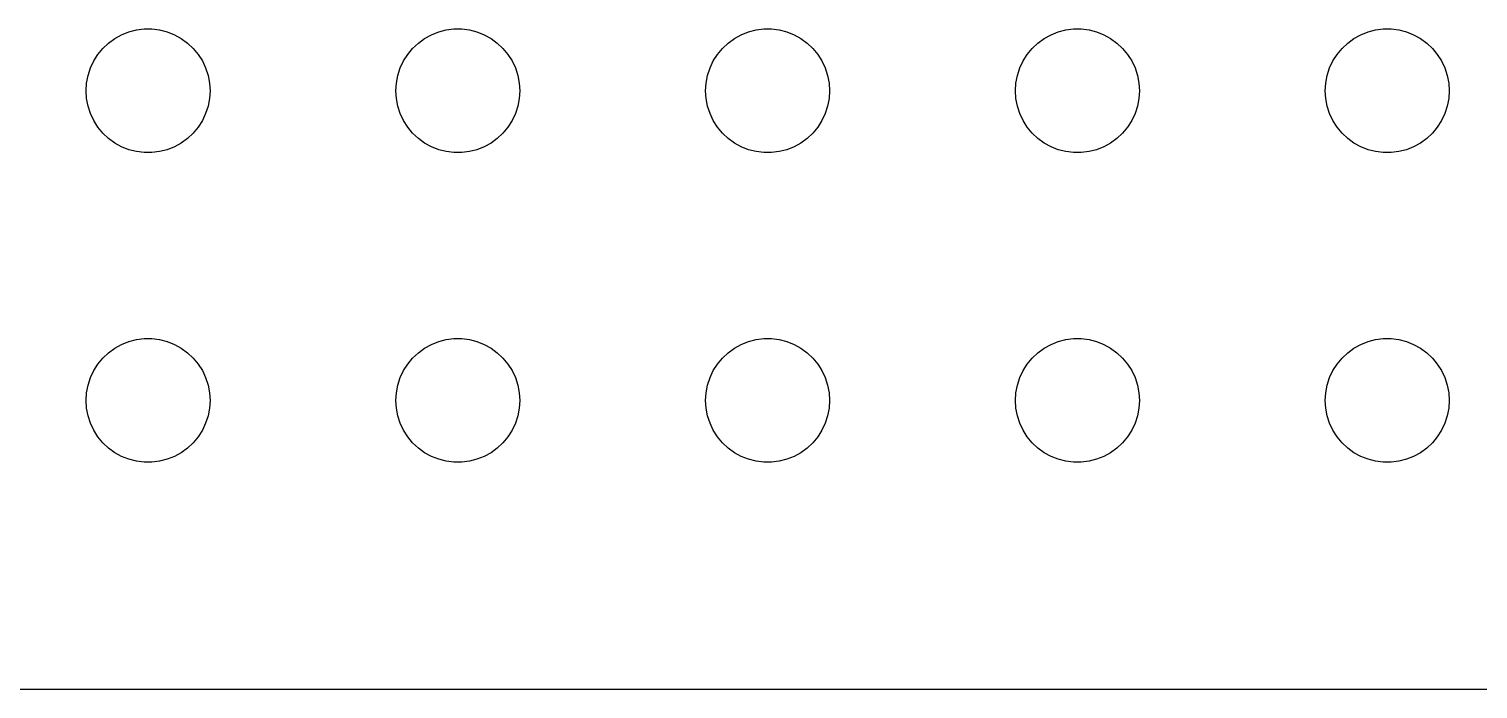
# Model space of a CAD drawing. Header units: metres. Extents: x -134 to 134, y -22 to 22.
# Drawn here: x 64.62 to 99.7, y -21.99 to -6 of the extents above; entities that cross this region are included whole.
import ezdxf

# ---------------------------------------------------------------- set-up
doc = ezdxf.new("R2010")
doc.units = ezdxf.units.M

msp = doc.modelspace()

# ---------------------------------------------------------------- linework, layer by layer
for p, q in [((66.5439, -6.34422), (66.6963, -6.23351)), ((66.6963, -6.23351), (66.8613, -6.14275)), ((66.8613, -6.14275), (67.0365, -6.07341)), ((67.0365, -6.07341), (67.2189, -6.02657)), ((67.2189, -6.02657), (67.4058, -6.00294)), ((67.4058, -6.00294), (67.5942, -6.00294)), ((67.5942, -6.00294), (67.7811, -6.02657)), ((67.7811, -6.02657), (67.9635, -6.07341)), ((67.9635, -6.07341), (68.1387, -6.14275)), ((68.1387, -6.14275), (68.3037, -6.23351)), ((68.3037, -6.23351), (68.4561, -6.34422)), ((74.0439, -6.34422), (74.1963, -6.23351)), ((74.1963, -6.23351), (74.3613, -6.14275)), ((74.3613, -6.14275), (74.5365, -6.07341)), ((74.5365, -6.07341), (74.7189, -6.02657)), ((74.7189, -6.02657), (74.9058, -6.00294)), ((74.9058, -6.00294), (75.0942, -6.00294)), ((75.0942, -6.00294), (75.2811, -6.02657)), ((75.2811, -6.02657), (75.4635, -6.07341)), ((75.4635, -6.07341), (75.6387, -6.14275)), ((75.6387, -6.14275), (75.8037, -6.23351)), ((75.8037, -6.23351), (75.9561, -6.34422)), ((81.5439, -6.34422), (81.6963, -6.23351)), ((81.6963, -6.23351), (81.8613, -6.14275)), ((81.8613, -6.14275), (82.0365, -6.07341)), ((82.0365, -6.07341), (82.2189, -6.02657)), ((82.2189, -6.02657), (82.4058, -6.00294)), ((82.4058, -6.00294), (82.5942, -6.00294)), ((82.5942, -6.00294), (82.7811, -6.02657)), ((82.7811, -6.02657), (82.9635, -6.07341)), ((82.9635, -6.07341), (83.1387, -6.14275)), ((83.1387, -6.14275), (83.3037, -6.23351)), ((83.3037, -6.23351), (83.4561, -6.34422)), ((89.0439, -6.34422), (89.1963, -6.23351)), ((89.1963, -6.23351), (89.3613, -6.14275)), ((89.3613, -6.14275), (89.5365, -6.07341)), ((89.5365, -6.07341), (89.7189, -6.02657)), ((89.7189, -6.02657), (89.9058, -6.00294)), ((89.9058, -6.00294), (90.0942, -6.00294)), ((90.0942, -6.00294), (90.2811, -6.02657)), ((90.2811, -6.02657), (90.4635, -6.07341)), ((90.4635, -6.07341), (90.6387, -6.14275)), ((90.6387, -6.14275), (90.8037, -6.23351)), ((90.8037, -6.23351), (90.9561, -6.34422)), ((96.5439, -6.34422), (96.6963, -6.23351)), ((96.6963, -6.23351), (96.8613, -6.14275)), ((96.8613, -6.14275), (97.0365, -6.07341)), ((97.0365, -6.07341), (97.2189, -6.02657)), ((97.2189, -6.02657), (97.4058, -6.00294)), ((97.4058, -6.00294), (97.5942, -6.00294)), ((97.5942, -6.00294), (97.7811, -6.02657)), ((97.7811, -6.02657), (97.9635, -6.07341)), ((97.9635, -6.07341), (98.1387, -6.14275)), ((98.1387, -6.14275), (98.3037, -6.23351)), ((98.3037, -6.23351), (98.4561, -6.34422)), ((66.1855, -6.77736), (66.2865, -6.61832)), ((66.2865, -6.61832), (66.4065, -6.47318)), ((66.4065, -6.47318), (66.5439, -6.34422)), ((68.4561, -6.34422), (68.5934, -6.47318)), ((68.5934, -6.47318), (68.7135, -6.61832)), ((68.7135, -6.61832), (68.8145, -6.77736)), ((73.6855, -6.77736), (73.7865, -6.61832)), ((73.7865, -6.61832), (73.9065, -6.47318)), ((73.9065, -6.47318), (74.0439, -6.34422)), ((75.9561, -6.34422), (76.0934, -6.47318)), ((76.0934, -6.47318), (76.2135, -6.61832)), ((76.2135, -6.61832), (76.3145, -6.77736)), ((81.1855, -6.77736), (81.2865, -6.61832)), ((81.2865, -6.61832), (81.4065, -6.47318)), ((81.4065, -6.47318), (81.5439, -6.34422)), ((83.4561, -6.34422), (83.5934, -6.47318)), ((83.5934, -6.47318), (83.7135, -6.61832)), ((83.7135, -6.61832), (83.8145, -6.77736)), ((88.6855, -6.77736), (88.7865, -6.61832)), ((88.7865, -6.61832), (88.9065, -6.47318)), ((88.9065, -6.47318), (89.0439, -6.34422)), ((90.9561, -6.34422), (91.0934, -6.47318)), ((91.0934, -6.47318), (91.2135, -6.61832)), ((91.2135, -6.61832), (91.3145, -6.77736)), ((96.1855, -6.77736), (96.2865, -6.61832)), ((96.2865, -6.61832), (96.4065, -6.47318)), ((96.4065, -6.47318), (96.5439, -6.34422)), ((98.4561, -6.34422), (98.5934, -6.47318)), ((98.5934, -6.47318), (98.7135, -6.61832)), ((98.7135, -6.61832), (98.8145, -6.77736)), ((66.0471, -7.12695), (66.1053, -6.9478)), ((66.1053, -6.9478), (66.1855, -6.77736)), ((68.8145, -6.77736), (68.8947, -6.9478)), ((68.8947, -6.9478), (68.9529, -7.12695)), ((73.5471, -7.12695), (73.6053, -6.9478)), ((73.6053, -6.9478), (73.6855, -6.77736)), ((76.3145, -6.77736), (76.3947, -6.9478)), ((76.3947, -6.9478), (76.4529, -7.12695)), ((81.0471, -7.12695), (81.1053, -6.9478)), ((81.1053, -6.9478), (81.1855, -6.77736)), ((83.8145, -6.77736), (83.8947, -6.9478)), ((83.8947, -6.9478), (83.9529, -7.12695)), ((88.5471, -7.12695), (88.6053, -6.9478)), ((88.6053, -6.9478), (88.6855, -6.77736)), ((91.3145, -6.77736), (91.3947, -6.9478)), ((91.3947, -6.9478), (91.4529, -7.12695)), ((96.0471, -7.12695), (96.1053, -6.9478)), ((96.1053, -6.9478), (96.1855, -6.77736)), ((98.8145, -6.77736), (98.8947, -6.9478)), ((98.8947, -6.9478), (98.9529, -7.12695)), ((66, -7.5), (66.0118, -7.312)), ((66.0118, -7.312), (66.0471, -7.12695)), ((68.9529, -7.12695), (68.9882, -7.312)), ((68.9882, -7.312), (69, -7.5)), ((73.5, -7.5), (73.5118, -7.312)), ((73.5118, -7.312), (73.5471, -7.12695)), ((76.4529, -7.12695), (76.4882, -7.312)), ((76.4882, -7.312), (76.5, -7.5)), ((81, -7.5), (81.0118, -7.312)), ((81.0118, -7.312), (81.0471, -7.12695)), ((83.9529, -7.12695), (83.9882, -7.312)), ((83.9882, -7.312), (84, -7.5)), ((88.5, -7.5), (88.5118, -7.312)), ((88.5118, -7.312), (88.5471, -7.12695)), ((91.4529, -7.12695), (91.4882, -7.312)), ((91.4882, -7.312), (91.5, -7.5)), ((96, -7.5), (96.0118, -7.312)), ((96.0118, -7.312), (96.0471, -7.12695)), ((98.9529, -7.12695), (98.9882, -7.312)), ((98.9882, -7.312), (99, -7.5)), ((66.0118, -7.68799), (66, -7.5)), ((66.0471, -7.87303), (66.0118, -7.68799)), ((68.9882, -7.68799), (68.9529, -7.87303)), ((69, -7.5), (68.9882, -7.68799)), ((73.5118, -7.68799), (73.5, -7.5)), ((73.5471, -7.87303), (73.5118, -7.68799)), ((76.4882, -7.68799), (76.4529, -7.87303)), ((76.5, -7.5), (76.4882, -7.68799)), ((81.0118, -7.68799), (81, -7.5)), ((81.0471, -7.87303), (81.0118, -7.68799)), ((83.9882, -7.68799), (83.9529, -7.87303)), ((84, -7.5), (83.9882, -7.68799)), ((88.5118, -7.68799), (88.5, -7.5)), ((88.5471, -7.87303), (88.5118, -7.68799)), ((91.4882, -7.68799), (91.4529, -7.87303)), ((91.5, -7.5), (91.4882, -7.68799)), ((96.0118, -7.68799), (96, -7.5)), ((96.0471, -7.87303), (96.0118, -7.68799)), ((98.9882, -7.68799), (98.9529, -7.87303)), ((99, -7.5), (98.9882, -7.68799)), ((66.1053, -8.05219), (66.0471, -7.87303)), ((66.1855, -8.22263), (66.1053, -8.05219)), ((68.8947, -8.05219), (68.8145, -8.22263)), ((68.9529, -7.87303), (68.8947, -8.05219)), ((73.6053, -8.05219), (73.5471, -7.87303)), ((73.6855, -8.22263), (73.6053, -8.05219)), ((76.3947, -8.05219), (76.3145, -8.22263)), ((76.4529, -7.87303), (76.3947, -8.05219)), ((81.1053, -8.05219), (81.0471, -7.87303)), ((81.1855, -8.22263), (81.1053, -8.05219)), ((83.8947, -8.05219), (83.8145, -8.22263)), ((83.9529, -7.87303), (83.8947, -8.05219)), ((88.6053, -8.05219), (88.5471, -7.87303)), ((88.6855, -8.22263), (88.6053, -8.05219)), ((91.3947, -8.05219), (91.3145, -8.22263)), ((91.4529, -7.87303), (91.3947, -8.05219)), ((96.1053, -8.05219), (96.0471, -7.87303)), ((96.1855, -8.22263), (96.1053, -8.05219)), ((98.8947, -8.05219), (98.8145, -8.22263)), ((98.9529, -7.87303), (98.8947, -8.05219)), ((66.2865, -8.38167), (66.1855, -8.22263)), ((66.4065, -8.52681), (66.2865, -8.38167)), ((68.7135, -8.38167), (68.5934, -8.52681)), ((68.8145, -8.22263), (68.7135, -8.38167)), ((73.7865, -8.38167), (73.6855, -8.22263)), ((73.9065, -8.52681), (73.7865, -8.38167)), ((76.2135, -8.38167), (76.0934, -8.52681)), ((76.3145, -8.22263), (76.2135, -8.38167)), ((81.2865, -8.38167), (81.1855, -8.22263)), ((81.4065, -8.52681), (81.2865, -8.38167)), ((83.7135, -8.38167), (83.5934, -8.52681)), ((83.8145, -8.22263), (83.7135, -8.38167)), ((88.7865, -8.38167), (88.6855, -8.22263)), ((88.9065, -8.52681), (88.7865, -8.38167)), ((91.2135, -8.38167), (91.0934, -8.52681)), ((91.3145, -8.22263), (91.2135, -8.38167)), ((96.2865, -8.38167), (96.1855, -8.22263)), ((96.4065, -8.52681), (96.2865, -8.38167)), ((98.7135, -8.38167), (98.5934, -8.52681)), ((98.8145, -8.22263), (98.7135, -8.38167)), ((66.5439, -8.65576), (66.4065, -8.52681)), ((66.6963, -8.76648), (66.5439, -8.65576)), ((66.8613, -8.85724), (66.6963, -8.76648)), ((68.3037, -8.76648), (68.1387, -8.85724)), ((68.4561, -8.65576), (68.3037, -8.76648)), ((68.5934, -8.52681), (68.4561, -8.65576)), ((74.0439, -8.65576), (73.9065, -8.52681)), ((74.1963, -8.76648), (74.0439, -8.65576)), ((74.3613, -8.85724), (74.1963, -8.76648)), ((75.8037, -8.76648), (75.6387, -8.85724)), ((75.9561, -8.65576), (75.8037, -8.76648)), ((76.0934, -8.52681), (75.9561, -8.65576)), ((81.5439, -8.65576), (81.4065, -8.52681)), ((81.6963, -8.76648), (81.5439, -8.65576)), ((81.8613, -8.85724), (81.6963, -8.76648)), ((83.3037, -8.76648), (83.1387, -8.85724)), ((83.4561, -8.65576), (83.3037, -8.76648)), ((83.5934, -8.52681), (83.4561, -8.65576)), ((89.0439, -8.65576), (88.9065, -8.52681)), ((89.1963, -8.76648), (89.0439, -8.65576)), ((89.3613, -8.85724), (89.1963, -8.76648)), ((90.8037, -8.76648), (90.6387, -8.85724)), ((90.9561, -8.65576), (90.8037, -8.76648)), ((91.0934, -8.52681), (90.9561, -8.65576)), ((96.5439, -8.65576), (96.4065, -8.52681)), ((96.6963, -8.76648), (96.5439, -8.65576)), ((96.8613, -8.85724), (96.6963, -8.76648)), ((98.3037, -8.76648), (98.1387, -8.85724)), ((98.4561, -8.65576), (98.3037, -8.76648)), ((98.5934, -8.52681), (98.4561, -8.65576)), ((67.0365, -8.92657), (66.8613, -8.85724)), ((67.2189, -8.97342), (67.0365, -8.92657)), ((67.4058, -8.99704), (67.2189, -8.97342)), ((67.5942, -8.99704), (67.4058, -8.99704)), ((67.7811, -8.97342), (67.5942, -8.99704)), ((67.9635, -8.92657), (67.7811, -8.97342)), ((68.1387, -8.85724), (67.9635, -8.92657)), ((74.5365, -8.92657), (74.3613, -8.85724)), ((74.7189, -8.97342), (74.5365, -8.92657)), ((74.9058, -8.99704), (74.7189, -8.97342)), ((75.0942, -8.99704), (74.9058, -8.99704)), ((75.2811, -8.97342), (75.0942, -8.99704)), ((75.4635, -8.92657), (75.2811, -8.97342)), ((75.6387, -8.85724), (75.4635, -8.92657)), ((82.0365, -8.92657), (81.8613, -8.85724)), ((82.2189, -8.97342), (82.0365, -8.92657)), ((82.4058, -8.99704), (82.2189, -8.97342)), ((82.5942, -8.99704), (82.4058, -8.99704)), ((82.7811, -8.97342), (82.5942, -8.99704)), ((82.9635, -8.92657), (82.7811, -8.97342)), ((83.1387, -8.85724), (82.9635, -8.92657)), ((89.5365, -8.92657), (89.3613, -8.85724)), ((89.7189, -8.97342), (89.5365, -8.92657)), ((89.9058, -8.99704), (89.7189, -8.97342)), ((90.0942, -8.99704), (89.9058, -8.99704)), ((90.2811, -8.97342), (90.0942, -8.99704)), ((90.4635, -8.92657), (90.2811, -8.97342)), ((90.6387, -8.85724), (90.4635, -8.92657)), ((97.0365, -8.92657), (96.8613, -8.85724)), ((97.2189, -8.97342), (97.0365, -8.92657)), ((97.4058, -8.99704), (97.2189, -8.97342)), ((97.5942, -8.99704), (97.4058, -8.99704)), ((97.7811, -8.97342), (97.5942, -8.99704)), ((97.9635, -8.92657), (97.7811, -8.97342)), ((98.1387, -8.85724), (97.9635, -8.92657)), ((66.6963, -13.7335), (66.8613, -13.6427)), ((66.8613, -13.6427), (67.0365, -13.5734)), ((67.0365, -13.5734), (67.2189, -13.5266)), ((67.2189, -13.5266), (67.4058, -13.5029)), ((67.4058, -13.5029), (67.5942, -13.5029)), ((67.5942, -13.5029), (67.7811, -13.5266)), ((67.7811, -13.5266), (67.9635, -13.5734)), ((67.9635, -13.5734), (68.1387, -13.6427)), ((68.1387, -13.6427), (68.3037, -13.7335)), ((74.1963, -13.7335), (74.3613, -13.6427)), ((74.3613, -13.6427), (74.5365, -13.5734)), ((74.5365, -13.5734), (74.7189, -13.5266)), ((74.7189, -13.5266), (74.9058, -13.5029)), ((74.9058, -13.5029), (75.0942, -13.5029)), ((75.0942, -13.5029), (75.2811, -13.5266)), ((75.2811, -13.5266), (75.4635, -13.5734)), ((75.4635, -13.5734), (75.6387, -13.6427)), ((75.6387, -13.6427), (75.8037, -13.7335)), ((81.6963, -13.7335), (81.8613, -13.6427)), ((81.8613, -13.6427), (82.0365, -13.5734)), ((82.0365, -13.5734), (82.2189, -13.5266)), ((82.2189, -13.5266), (82.4058, -13.5029)), ((82.4058, -13.5029), (82.5942, -13.5029)), ((82.5942, -13.5029), (82.7811, -13.5266)), ((82.7811, -13.5266), (82.9635, -13.5734)), ((82.9635, -13.5734), (83.1387, -13.6427)), ((83.1387, -13.6427), (83.3037, -13.7335)), ((89.1963, -13.7335), (89.3613, -13.6427)), ((89.3613, -13.6427), (89.5365, -13.5734)), ((89.5365, -13.5734), (89.7189, -13.5266)), ((89.7189, -13.5266), (89.9058, -13.5029)), ((89.9058, -13.5029), (90.0942, -13.5029)), ((90.0942, -13.5029), (90.2811, -13.5266)), ((90.2811, -13.5266), (90.4635, -13.5734)), ((90.4635, -13.5734), (90.6387, -13.6427)), ((90.6387, -13.6427), (90.8037, -13.7335)), ((96.6963, -13.7335), (96.8613, -13.6427)), ((96.8613, -13.6427), (97.0365, -13.5734)), ((97.0365, -13.5734), (97.2189, -13.5266)), ((97.2189, -13.5266), (97.4058, -13.5029)), ((97.4058, -13.5029), (97.5942, -13.5029)), ((97.5942, -13.5029), (97.7811, -13.5266)), ((97.7811, -13.5266), (97.9635, -13.5734)), ((97.9635, -13.5734), (98.1387, -13.6427)), ((98.1387, -13.6427), (98.3037, -13.7335)), ((66.2865, -14.1183), (66.4065, -13.9732)), ((66.4065, -13.9732), (66.5439, -13.8442)), ((66.5439, -13.8442), (66.6963, -13.7335)), ((68.3037, -13.7335), (68.4561, -13.8442)), ((68.4561, -13.8442), (68.5934, -13.9732)), ((68.5934, -13.9732), (68.7135, -14.1183)), ((73.7865, -14.1183), (73.9065, -13.9732)), ((73.9065, -13.9732), (74.0439, -13.8442)), ((74.0439, -13.8442), (74.1963, -13.7335)), ((75.8037, -13.7335), (75.9561, -13.8442)), ((75.9561, -13.8442), (76.0934, -13.9732)), ((76.0934, -13.9732), (76.2135, -14.1183)), ((81.2865, -14.1183), (81.4065, -13.9732)), ((81.4065, -13.9732), (81.5439, -13.8442)), ((81.5439, -13.8442), (81.6963, -13.7335)), ((83.3037, -13.7335), (83.4561, -13.8442)), ((83.4561, -13.8442), (83.5934, -13.9732)), ((83.5934, -13.9732), (83.7135, -14.1183)), ((88.7865, -14.1183), (88.9065, -13.9732)), ((88.9065, -13.9732), (89.0439, -13.8442)), ((89.0439, -13.8442), (89.1963, -13.7335)), ((90.8037, -13.7335), (90.9561, -13.8442)), ((90.9561, -13.8442), (91.0934, -13.9732)), ((91.0934, -13.9732), (91.2135, -14.1183)), ((96.2865, -14.1183), (96.4065, -13.9732)), ((96.4065, -13.9732), (96.5439, -13.8442)), ((96.5439, -13.8442), (96.6963, -13.7335)), ((98.3037, -13.7335), (98.4561, -13.8442)), ((98.4561, -13.8442), (98.5934, -13.9732)), ((98.5934, -13.9732), (98.7135, -14.1183)), ((66.1053, -14.4478), (66.1855, -14.2774)), ((66.1855, -14.2774), (66.2865, -14.1183)), ((68.7135, -14.1183), (68.8145, -14.2774)), ((68.8145, -14.2774), (68.8947, -14.4478)), ((73.6053, -14.4478), (73.6855, -14.2774)), ((73.6855, -14.2774), (73.7865, -14.1183)), ((76.2135, -14.1183), (76.3145, -14.2774)), ((76.3145, -14.2774), (76.3947, -14.4478)), ((81.1053, -14.4478), (81.1855, -14.2774)), ((81.1855, -14.2774), (81.2865, -14.1183)), ((83.7135, -14.1183), (83.8145, -14.2774)), ((83.8145, -14.2774), (83.8947, -14.4478)), ((88.6053, -14.4478), (88.6855, -14.2774)), ((88.6855, -14.2774), (88.7865, -14.1183)), ((91.2135, -14.1183), (91.3145, -14.2774)), ((91.3145, -14.2774), (91.3947, -14.4478)), ((96.1053, -14.4478), (96.1855, -14.2774)), ((96.1855, -14.2774), (96.2865, -14.1183)), ((98.7135, -14.1183), (98.8145, -14.2774)), ((98.8145, -14.2774), (98.8947, -14.4478)), ((66.0118, -14.812), (66.0471, -14.627)), ((66.0471, -14.627), (66.1053, -14.4478)), ((68.8947, -14.4478), (68.9529, -14.627)), ((68.9529, -14.627), (68.9882, -14.812)), ((73.5118, -14.812), (73.5471, -14.627)), ((73.5471, -14.627), (73.6053, -14.4478)), ((76.3947, -14.4478), (76.4529, -14.627)), ((76.4529, -14.627), (76.4882, -14.812)), ((81.0118, -14.812), (81.0471, -14.627)), ((81.0471, -14.627), (81.1053, -14.4478)), ((83.8947, -14.4478), (83.9529, -14.627)), ((83.9529, -14.627), (83.9882, -14.812)), ((88.5118, -14.812), (88.5471, -14.627)), ((88.5471, -14.627), (88.6053, -14.4478)), ((91.3947, -14.4478), (91.4529, -14.627)), ((91.4529, -14.627), (91.4882, -14.812)), ((96.0118, -14.812), (96.0471, -14.627)), ((96.0471, -14.627), (96.1053, -14.4478)), ((98.8947, -14.4478), (98.9529, -14.627)), ((98.9529, -14.627), (98.9882, -14.812)), ((66, -15), (66.0118, -14.812)), ((66.0118, -15.188), (66, -15)), ((68.9882, -14.812), (69, -15)), ((69, -15), (68.9882, -15.188)), ((73.5, -15), (73.5118, -14.812)), ((73.5118, -15.188), (73.5, -15)), ((76.4882, -14.812), (76.5, -15)), ((76.5, -15), (76.4882, -15.188)), ((81, -15), (81.0118, -14.812)), ((81.0118, -15.188), (81, -15)), ((83.9882, -14.812), (84, -15)), ((84, -15), (83.9882, -15.188)), ((88.5, -15), (88.5118, -14.812)), ((88.5118, -15.188), (88.5, -15)), ((91.4882, -14.812), (91.5, -15)), ((91.5, -15), (91.4882, -15.188)), ((96, -15), (96.0118, -14.812)), ((96.0118, -15.188), (96, -15)), ((98.9882, -14.812), (99, -15)), ((99, -15), (98.9882, -15.188)), ((66.0471, -15.373), (66.0118, -15.188)), ((66.1053, -15.5522), (66.0471, -15.373)), ((68.9529, -15.373), (68.8947, -15.5522)), ((68.9882, -15.188), (68.9529, -15.373)), ((73.5471, -15.373), (73.5118, -15.188)), ((73.6053, -15.5522), (73.5471, -15.373)), ((76.4529, -15.373), (76.3947, -15.5522)), ((76.4882, -15.188), (76.4529, -15.373)), ((81.0471, -15.373), (81.0118, -15.188)), ((81.1053, -15.5522), (81.0471, -15.373)), ((83.9529, -15.373), (83.8947, -15.5522)), ((83.9882, -15.188), (83.9529, -15.373)), ((88.5471, -15.373), (88.5118, -15.188)), ((88.6053, -15.5522), (88.5471, -15.373)), ((91.4529, -15.373), (91.3947, -15.5522)), ((91.4882, -15.188), (91.4529, -15.373)), ((96.0471, -15.373), (96.0118, -15.188)), ((96.1053, -15.5522), (96.0471, -15.373)), ((98.9529, -15.373), (98.8947, -15.5522)), ((98.9882, -15.188), (98.9529, -15.373)), ((66.1855, -15.7226), (66.1053, -15.5522)), ((66.2865, -15.8817), (66.1855, -15.7226)), ((68.8145, -15.7226), (68.7135, -15.8817)), ((68.8947, -15.5522), (68.8145, -15.7226)), ((73.6855, -15.7226), (73.6053, -15.5522)), ((73.7865, -15.8817), (73.6855, -15.7226)), ((76.3145, -15.7226), (76.2135, -15.8817)), ((76.3947, -15.5522), (76.3145, -15.7226)), ((81.1855, -15.7226), (81.1053, -15.5522)), ((81.2865, -15.8817), (81.1855, -15.7226)), ((83.8145, -15.7226), (83.7135, -15.8817)), ((83.8947, -15.5522), (83.8145, -15.7226)), ((88.6855, -15.7226), (88.6053, -15.5522)), ((88.7865, -15.8817), (88.6855, -15.7226)), ((91.3145, -15.7226), (91.2135, -15.8817)), ((91.3947, -15.5522), (91.3145, -15.7226)), ((96.1855, -15.7226), (96.1053, -15.5522)), ((96.2865, -15.8817), (96.1855, -15.7226)), ((98.8145, -15.7226), (98.7135, -15.8817)), ((98.8947, -15.5522), (98.8145, -15.7226)), ((66.4065, -16.0268), (66.2865, -15.8817)), ((66.5439, -16.1558), (66.4065, -16.0268)), ((68.5934, -16.0268), (68.4561, -16.1558)), ((68.7135, -15.8817), (68.5934, -16.0268)), ((73.9065, -16.0268), (73.7865, -15.8817)), ((74.0439, -16.1558), (73.9065, -16.0268)), ((76.0934, -16.0268), (75.9561, -16.1558)), ((76.2135, -15.8817), (76.0934, -16.0268)), ((81.4065, -16.0268), (81.2865, -15.8817)), ((81.5439, -16.1558), (81.4065, -16.0268)), ((83.5934, -16.0268), (83.4561, -16.1558)), ((83.7135, -15.8817), (83.5934, -16.0268)), ((88.9065, -16.0268), (88.7865, -15.8817)), ((89.0439, -16.1558), (88.9065, -16.0268)), ((91.0934, -16.0268), (90.9561, -16.1558)), ((91.2135, -15.8817), (91.0934, -16.0268)), ((96.4065, -16.0268), (96.2865, -15.8817)), ((96.5439, -16.1558), (96.4065, -16.0268)), ((98.5934, -16.0268), (98.4561, -16.1558)), ((98.7135, -15.8817), (98.5934, -16.0268)), ((66.6963, -16.2665), (66.5439, -16.1558)), ((66.8613, -16.3572), (66.6963, -16.2665)), ((67.0365, -16.4266), (66.8613, -16.3572)), ((67.2189, -16.4734), (67.0365, -16.4266)), ((67.4058, -16.497), (67.2189, -16.4734)), ((67.7811, -16.4734), (67.5942, -16.497)), ((67.9635, -16.4266), (67.7811, -16.4734)), ((68.1387, -16.3572), (67.9635, -16.4266)), ((68.3037, -16.2665), (68.1387, -16.3572)), ((68.4561, -16.1558), (68.3037, -16.2665)), ((74.1963, -16.2665), (74.0439, -16.1558)), ((74.3613, -16.3572), (74.1963, -16.2665)), ((74.5365, -16.4266), (74.3613, -16.3572)), ((74.7189, -16.4734), (74.5365, -16.4266)), ((74.9058, -16.497), (74.7189, -16.4734)), ((75.2811, -16.4734), (75.0942, -16.497)), ((75.4635, -16.4266), (75.2811, -16.4734)), ((75.6387, -16.3572), (75.4635, -16.4266)), ((75.8037, -16.2665), (75.6387, -16.3572)), ((75.9561, -16.1558), (75.8037, -16.2665)), ((81.6963, -16.2665), (81.5439, -16.1558)), ((81.8613, -16.3572), (81.6963, -16.2665)), ((82.0365, -16.4266), (81.8613, -16.3572)), ((82.2189, -16.4734), (82.0365, -16.4266)), ((82.4058, -16.497), (82.2189, -16.4734)), ((82.7811, -16.4734), (82.5942, -16.497)), ((82.9635, -16.4266), (82.7811, -16.4734)), ((83.1387, -16.3572), (82.9635, -16.4266)), ((83.3037, -16.2665), (83.1387, -16.3572)), ((83.4561, -16.1558), (83.3037, -16.2665)), ((89.1963, -16.2665), (89.0439, -16.1558)), ((89.3613, -16.3572), (89.1963, -16.2665)), ((89.5365, -16.4266), (89.3613, -16.3572)), ((89.7189, -16.4734), (89.5365, -16.4266)), ((89.9058, -16.497), (89.7189, -16.4734)), ((90.2811, -16.4734), (90.0942, -16.497)), ((90.4635, -16.4266), (90.2811, -16.4734)), ((90.6387, -16.3572), (90.4635, -16.4266)), ((90.8037, -16.2665), (90.6387, -16.3572)), ((90.9561, -16.1558), (90.8037, -16.2665)), ((96.6963, -16.2665), (96.5439, -16.1558)), ((96.8613, -16.3572), (96.6963, -16.2665)), ((97.0365, -16.4266), (96.8613, -16.3572)), ((97.2189, -16.4734), (97.0365, -16.4266)), ((97.4058, -16.497), (97.2189, -16.4734)), ((97.7811, -16.4734), (97.5942, -16.497)), ((97.9635, -16.4266), (97.7811, -16.4734)), ((98.1387, -16.3572), (97.9635, -16.4266)), ((98.3037, -16.2665), (98.1387, -16.3572)), ((98.4561, -16.1558), (98.3037, -16.2665)), ((67.5942, -16.497), (67.4058, -16.497)), ((75.0942, -16.497), (74.9058, -16.497)), ((82.5942, -16.497), (82.4058, -16.497)), ((90.0942, -16.497), (89.9058, -16.497)), ((97.5942, -16.497), (97.4058, -16.497)), ((-129.814, -21.9901), (129.814, -21.9901))]:
    msp.add_line(p, q)

doc.saveas('drawing.dxf')
